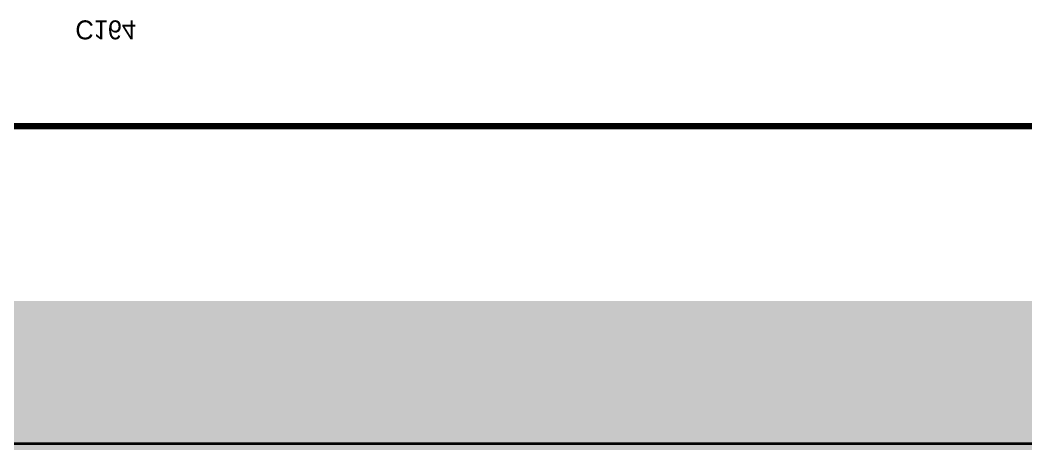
# Model space of a CAD drawing. Header units: millimetres. Extents: x 892 to 1144, y 1011 to 1123.
# Drawn here: x 964.07 to 1004.48, y 1010.52 to 1027.79 of the extents above; entities that cross this region are included whole.
import ezdxf

# ---------------------------------------------------------------- set-up
doc = ezdxf.new("R2010")
doc.units = ezdxf.units.MM
for name, color, linetype in [('BottomLayer', 5, 'Continuous'), ('BottomOverlay', 54, 'Continuous'), ('BottomSolder', 6, 'Continuous'), ('KeepOutLayer', 6, 'Continuous'), ('TopLayer', 1, 'Continuous'), ('TopOverlay', 2, 'Continuous'), ('TopSolder', 216, 'Continuous')]:
    doc.layers.add(name, color=color, linetype=linetype)

msp = doc.modelspace()

# ---------------------------------------------------------------- linework, layer by layer
at = {"layer": 'BottomLayer'}
for points in [[(964.225, 1012.175), (964.925, 1012.175), (964.225, 1016.375), (964.925, 1016.375)], [(965.225, 1012.175), (965.925, 1012.175), (965.225, 1016.375), (965.925, 1016.375)], [(966.225, 1012.175), (966.925, 1012.175), (966.225, 1016.375), (966.925, 1016.375)], [(967.225, 1012.175), (967.925, 1012.175), (967.225, 1016.375), (967.925, 1016.375)], [(968.225, 1012.175), (968.925, 1012.175), (968.225, 1016.375), (968.925, 1016.375)], [(969.225, 1012.175), (969.925, 1012.175), (969.225, 1016.375), (969.925, 1016.375)], [(970.225, 1012.175), (970.925, 1012.175), (970.225, 1016.375), (970.925, 1016.375)], [(971.225, 1012.175), (971.925, 1012.175), (971.225, 1016.375), (971.925, 1016.375)], [(972.225, 1012.175), (972.925, 1012.175), (972.225, 1016.375), (972.925, 1016.375)], [(973.225, 1012.175), (973.925, 1012.175), (973.225, 1016.375), (973.925, 1016.375)], [(974.225, 1012.175), (974.925, 1012.175), (974.225, 1016.375), (974.925, 1016.375)], [(975.225, 1012.175), (975.925, 1012.175), (975.225, 1016.375), (975.925, 1016.375)], [(976.225, 1012.175), (976.925, 1012.175), (976.225, 1016.375), (976.925, 1016.375)], [(977.225, 1012.175), (977.925, 1012.175), (977.225, 1016.375), (977.925, 1016.375)], [(978.225, 1012.175), (978.925, 1012.175), (978.225, 1016.375), (978.925, 1016.375)], [(979.225, 1012.175), (979.925, 1012.175), (979.225, 1016.375), (979.925, 1016.375)], [(980.225, 1012.175), (980.925, 1012.175), (980.225, 1016.375), (980.925, 1016.375)], [(981.225, 1012.175), (981.925, 1012.175), (981.225, 1016.375), (981.925, 1016.375)], [(982.225, 1012.175), (982.925, 1012.175), (982.225, 1016.375), (982.925, 1016.375)], [(983.225, 1012.175), (983.925, 1012.175), (983.225, 1016.375), (983.925, 1016.375)], [(984.225, 1012.175), (984.925, 1012.175), (984.225, 1016.375), (984.925, 1016.375)], [(985.225, 1012.175), (985.925, 1012.175), (985.225, 1016.375), (985.925, 1016.375)], [(986.225, 1012.175), (986.925, 1012.175), (986.225, 1016.375), (986.925, 1016.375)], [(987.225, 1012.175), (987.925, 1012.175), (987.225, 1016.375), (987.925, 1016.375)], [(988.225, 1012.175), (988.925, 1012.175), (988.225, 1016.375), (988.925, 1016.375)], [(989.225, 1012.175), (989.925, 1012.175), (989.225, 1016.375), (989.925, 1016.375)], [(990.225, 1012.175), (990.925, 1012.175), (990.225, 1016.375), (990.925, 1016.375)], [(991.225, 1012.175), (991.925, 1012.175), (991.225, 1016.375), (991.925, 1016.375)], [(992.225, 1012.175), (992.925, 1012.175), (992.225, 1016.375), (992.925, 1016.375)], [(993.225, 1012.175), (993.925, 1012.175), (993.225, 1016.375), (993.925, 1016.375)], [(994.225, 1012.175), (994.925, 1012.175), (994.225, 1016.375), (994.925, 1016.375)], [(995.225, 1012.175), (995.925, 1012.175), (995.225, 1016.375), (995.925, 1016.375)], [(996.225, 1012.175), (996.925, 1012.175), (996.225, 1016.375), (996.925, 1016.375)], [(997.225, 1012.175), (997.925, 1012.175), (997.225, 1016.375), (997.925, 1016.375)], [(998.225, 1012.175), (998.925, 1012.175), (998.225, 1016.375), (998.925, 1016.375)], [(999.225, 1012.175), (999.925, 1012.175), (999.225, 1016.375), (999.925, 1016.375)], [(1000.225, 1012.175), (1000.925, 1012.175), (1000.225, 1016.375), (1000.925, 1016.375)], [(1001.225, 1012.175), (1001.925, 1012.175), (1001.225, 1016.375), (1001.925, 1016.375)], [(1002.225, 1012.175), (1002.925, 1012.175), (1002.225, 1016.375), (1002.925, 1016.375)], [(1003.225, 1012.175), (1003.925, 1012.175), (1003.225, 1016.375), (1003.925, 1016.375)], [(1004.225, 1012.175), (1004.925, 1012.175), (1004.225, 1016.375), (1004.925, 1016.375)]]:
    msp.add_solid(points, dxfattribs=at)
at = {"layer": 'BottomSolder'}
for points in [[(936.675, 1010.525), (1021.475, 1010.525), (936.675, 1016.5), (1021.475, 1016.5)], [(964.123, 1012.073), (965.027, 1012.073), (964.123, 1016.477), (965.027, 1016.477)], [(965.123, 1012.073), (966.027, 1012.073), (965.123, 1016.477), (966.027, 1016.477)], [(966.123, 1012.073), (967.027, 1012.073), (966.123, 1016.477), (967.027, 1016.477)], [(967.123, 1012.073), (968.027, 1012.073), (967.123, 1016.477), (968.027, 1016.477)], [(968.123, 1012.073), (969.027, 1012.073), (968.123, 1016.477), (969.027, 1016.477)], [(969.123, 1012.073), (970.027, 1012.073), (969.123, 1016.477), (970.027, 1016.477)], [(970.123, 1012.073), (971.027, 1012.073), (970.123, 1016.477), (971.027, 1016.477)], [(971.123, 1012.073), (972.027, 1012.073), (971.123, 1016.477), (972.027, 1016.477)], [(972.123, 1012.073), (973.027, 1012.073), (972.123, 1016.477), (973.027, 1016.477)], [(973.123, 1012.073), (974.027, 1012.073), (973.123, 1016.477), (974.027, 1016.477)], [(974.123, 1012.073), (975.027, 1012.073), (974.123, 1016.477), (975.027, 1016.477)], [(975.123, 1012.073), (976.027, 1012.073), (975.123, 1016.477), (976.027, 1016.477)], [(976.123, 1012.073), (977.027, 1012.073), (976.123, 1016.477), (977.027, 1016.477)], [(977.123, 1012.073), (978.027, 1012.073), (977.123, 1016.477), (978.027, 1016.477)], [(978.123, 1012.073), (979.027, 1012.073), (978.123, 1016.477), (979.027, 1016.477)], [(979.123, 1012.073), (980.027, 1012.073), (979.123, 1016.477), (980.027, 1016.477)], [(980.123, 1012.073), (981.027, 1012.073), (980.123, 1016.477), (981.027, 1016.477)], [(981.123, 1012.073), (982.027, 1012.073), (981.123, 1016.477), (982.027, 1016.477)], [(982.123, 1012.073), (983.027, 1012.073), (982.123, 1016.477), (983.027, 1016.477)], [(983.123, 1012.073), (984.027, 1012.073), (983.123, 1016.477), (984.027, 1016.477)], [(984.123, 1012.073), (985.027, 1012.073), (984.123, 1016.477), (985.027, 1016.477)], [(985.123, 1012.073), (986.027, 1012.073), (985.123, 1016.477), (986.027, 1016.477)], [(986.123, 1012.073), (987.027, 1012.073), (986.123, 1016.477), (987.027, 1016.477)], [(987.123, 1012.073), (988.027, 1012.073), (987.123, 1016.477), (988.027, 1016.477)], [(988.123, 1012.073), (989.027, 1012.073), (988.123, 1016.477), (989.027, 1016.477)], [(989.123, 1012.073), (990.027, 1012.073), (989.123, 1016.477), (990.027, 1016.477)], [(990.123, 1012.073), (991.027, 1012.073), (990.123, 1016.477), (991.027, 1016.477)], [(991.123, 1012.073), (992.027, 1012.073), (991.123, 1016.477), (992.027, 1016.477)], [(992.123, 1012.073), (993.027, 1012.073), (992.123, 1016.477), (993.027, 1016.477)], [(993.123, 1012.073), (994.027, 1012.073), (993.123, 1016.477), (994.027, 1016.477)], [(994.123, 1012.073), (995.027, 1012.073), (994.123, 1016.477), (995.027, 1016.477)], [(995.123, 1012.073), (996.027, 1012.073), (995.123, 1016.477), (996.027, 1016.477)], [(996.123, 1012.073), (997.027, 1012.073), (996.123, 1016.477), (997.027, 1016.477)], [(997.123, 1012.073), (998.027, 1012.073), (997.123, 1016.477), (998.027, 1016.477)], [(998.123, 1012.073), (999.027, 1012.073), (998.123, 1016.477), (999.027, 1016.477)], [(999.123, 1012.073), (1000.027, 1012.073), (999.123, 1016.477), (1000.027, 1016.477)], [(1000.123, 1012.073), (1001.027, 1012.073), (1000.123, 1016.477), (1001.027, 1016.477)], [(1001.123, 1012.073), (1002.027, 1012.073), (1001.123, 1016.477), (1002.027, 1016.477)], [(1002.123, 1012.073), (1003.027, 1012.073), (1002.123, 1016.477), (1003.027, 1016.477)], [(1003.123, 1012.073), (1004.027, 1012.073), (1003.123, 1016.477), (1004.027, 1016.477)], [(1004.123, 1012.073), (1005.027, 1012.073), (1004.123, 1016.477), (1005.027, 1016.477)]]:
    msp.add_solid(points, dxfattribs=at)
at = {"layer": 'KeepOutLayer', "const_width": 0.1}
msp.add_lwpolyline([(950.525, 1010.775), (1020.725, 1010.775)], dxfattribs=at)
at = {"layer": 'TopLayer'}
for points in [[(964.225, 1012.175), (964.925, 1012.175), (964.225, 1016.375), (964.925, 1016.375)], [(965.225, 1012.175), (965.925, 1012.175), (965.225, 1016.375), (965.925, 1016.375)], [(966.225, 1012.175), (966.925, 1012.175), (966.225, 1016.375), (966.925, 1016.375)], [(967.225, 1012.175), (967.925, 1012.175), (967.225, 1016.375), (967.925, 1016.375)], [(968.225, 1012.175), (968.925, 1012.175), (968.225, 1016.375), (968.925, 1016.375)], [(969.225, 1013.175), (969.925, 1013.175), (969.225, 1016.375), (969.925, 1016.375)], [(970.225, 1012.175), (970.925, 1012.175), (970.225, 1016.375), (970.925, 1016.375)], [(971.225, 1012.175), (971.925, 1012.175), (971.225, 1016.375), (971.925, 1016.375)], [(972.225, 1012.175), (972.925, 1012.175), (972.225, 1016.375), (972.925, 1016.375)], [(973.225, 1012.175), (973.925, 1012.175), (973.225, 1016.375), (973.925, 1016.375)], [(974.225, 1012.175), (974.925, 1012.175), (974.225, 1016.375), (974.925, 1016.375)], [(975.225, 1012.175), (975.925, 1012.175), (975.225, 1016.375), (975.925, 1016.375)], [(976.225, 1012.175), (976.925, 1012.175), (976.225, 1016.375), (976.925, 1016.375)], [(977.225, 1012.175), (977.925, 1012.175), (977.225, 1016.375), (977.925, 1016.375)], [(978.225, 1012.175), (978.925, 1012.175), (978.225, 1016.375), (978.925, 1016.375)], [(979.225, 1012.175), (979.925, 1012.175), (979.225, 1016.375), (979.925, 1016.375)], [(980.225, 1012.175), (980.925, 1012.175), (980.225, 1016.375), (980.925, 1016.375)], [(981.225, 1012.175), (981.925, 1012.175), (981.225, 1016.375), (981.925, 1016.375)], [(982.225, 1012.175), (982.925, 1012.175), (982.225, 1016.375), (982.925, 1016.375)], [(983.225, 1012.175), (983.925, 1012.175), (983.225, 1016.375), (983.925, 1016.375)], [(984.225, 1012.175), (984.925, 1012.175), (984.225, 1016.375), (984.925, 1016.375)], [(985.225, 1012.175), (985.925, 1012.175), (985.225, 1016.375), (985.925, 1016.375)], [(986.225, 1013.175), (986.925, 1013.175), (986.225, 1016.375), (986.925, 1016.375)], [(987.225, 1012.175), (987.925, 1012.175), (987.225, 1016.375), (987.925, 1016.375)], [(988.225, 1012.175), (988.925, 1012.175), (988.225, 1016.375), (988.925, 1016.375)], [(989.225, 1012.175), (989.925, 1012.175), (989.225, 1016.375), (989.925, 1016.375)], [(990.225, 1012.175), (990.925, 1012.175), (990.225, 1016.375), (990.925, 1016.375)], [(991.225, 1012.175), (991.925, 1012.175), (991.225, 1016.375), (991.925, 1016.375)], [(992.225, 1012.175), (992.925, 1012.175), (992.225, 1016.375), (992.925, 1016.375)], [(993.225, 1012.175), (993.925, 1012.175), (993.225, 1016.375), (993.925, 1016.375)], [(994.225, 1012.175), (994.925, 1012.175), (994.225, 1016.375), (994.925, 1016.375)], [(995.225, 1012.175), (995.925, 1012.175), (995.225, 1016.375), (995.925, 1016.375)], [(996.225, 1012.175), (996.925, 1012.175), (996.225, 1016.375), (996.925, 1016.375)], [(997.225, 1012.175), (997.925, 1012.175), (997.225, 1016.375), (997.925, 1016.375)], [(998.225, 1012.175), (998.925, 1012.175), (998.225, 1016.375), (998.925, 1016.375)], [(999.225, 1012.175), (999.925, 1012.175), (999.225, 1016.375), (999.925, 1016.375)], [(1000.225, 1012.175), (1000.925, 1012.175), (1000.225, 1016.375), (1000.925, 1016.375)], [(1001.225, 1012.175), (1001.925, 1012.175), (1001.225, 1016.375), (1001.925, 1016.375)], [(1002.225, 1012.175), (1002.925, 1012.175), (1002.225, 1016.375), (1002.925, 1016.375)], [(1003.225, 1012.175), (1003.925, 1012.175), (1003.225, 1016.375), (1003.925, 1016.375)], [(1004.225, 1012.175), (1004.925, 1012.175), (1004.225, 1016.375), (1004.925, 1016.375)]]:
    msp.add_solid(points, dxfattribs=at)
at = {"layer": 'TopOverlay', "const_width": 0.254}
msp.add_lwpolyline([(925.275, 1023.525), (1143.625, 1023.525)], dxfattribs=at)
at = {"layer": 'TopSolder'}
for points in [[(936.675, 1010.525), (1021.475, 1010.525), (936.675, 1016.5), (1021.475, 1016.5)], [(964.123, 1012.073), (965.027, 1012.073), (964.123, 1016.477), (965.027, 1016.477)], [(965.123, 1012.073), (966.027, 1012.073), (965.123, 1016.477), (966.027, 1016.477)], [(966.123, 1012.073), (967.027, 1012.073), (966.123, 1016.477), (967.027, 1016.477)], [(967.123, 1012.073), (968.027, 1012.073), (967.123, 1016.477), (968.027, 1016.477)], [(968.123, 1012.073), (969.027, 1012.073), (968.123, 1016.477), (969.027, 1016.477)], [(969.123, 1013.073), (970.027, 1013.073), (969.123, 1016.477), (970.027, 1016.477)], [(970.123, 1012.073), (971.027, 1012.073), (970.123, 1016.477), (971.027, 1016.477)], [(971.123, 1012.073), (972.027, 1012.073), (971.123, 1016.477), (972.027, 1016.477)], [(972.123, 1012.073), (973.027, 1012.073), (972.123, 1016.477), (973.027, 1016.477)], [(973.123, 1012.073), (974.027, 1012.073), (973.123, 1016.477), (974.027, 1016.477)], [(974.123, 1012.073), (975.027, 1012.073), (974.123, 1016.477), (975.027, 1016.477)], [(975.123, 1012.073), (976.027, 1012.073), (975.123, 1016.477), (976.027, 1016.477)], [(976.123, 1012.073), (977.027, 1012.073), (976.123, 1016.477), (977.027, 1016.477)], [(977.123, 1012.073), (978.027, 1012.073), (977.123, 1016.477), (978.027, 1016.477)], [(978.123, 1012.073), (979.027, 1012.073), (978.123, 1016.477), (979.027, 1016.477)], [(979.123, 1012.073), (980.027, 1012.073), (979.123, 1016.477), (980.027, 1016.477)], [(980.123, 1012.073), (981.027, 1012.073), (980.123, 1016.477), (981.027, 1016.477)], [(981.123, 1012.073), (982.027, 1012.073), (981.123, 1016.477), (982.027, 1016.477)], [(982.123, 1012.073), (983.027, 1012.073), (982.123, 1016.477), (983.027, 1016.477)], [(983.123, 1012.073), (984.027, 1012.073), (983.123, 1016.477), (984.027, 1016.477)], [(984.123, 1012.073), (985.027, 1012.073), (984.123, 1016.477), (985.027, 1016.477)], [(985.123, 1012.073), (986.027, 1012.073), (985.123, 1016.477), (986.027, 1016.477)], [(986.123, 1013.073), (987.027, 1013.073), (986.123, 1016.477), (987.027, 1016.477)], [(987.123, 1012.073), (988.027, 1012.073), (987.123, 1016.477), (988.027, 1016.477)], [(988.123, 1012.073), (989.027, 1012.073), (988.123, 1016.477), (989.027, 1016.477)], [(989.123, 1012.073), (990.027, 1012.073), (989.123, 1016.477), (990.027, 1016.477)], [(990.123, 1012.073), (991.027, 1012.073), (990.123, 1016.477), (991.027, 1016.477)], [(991.123, 1012.073), (992.027, 1012.073), (991.123, 1016.477), (992.027, 1016.477)], [(992.123, 1012.073), (993.027, 1012.073), (992.123, 1016.477), (993.027, 1016.477)], [(993.123, 1012.073), (994.027, 1012.073), (993.123, 1016.477), (994.027, 1016.477)], [(994.123, 1012.073), (995.027, 1012.073), (994.123, 1016.477), (995.027, 1016.477)], [(995.123, 1012.073), (996.027, 1012.073), (995.123, 1016.477), (996.027, 1016.477)], [(996.123, 1012.073), (997.027, 1012.073), (996.123, 1016.477), (997.027, 1016.477)], [(997.123, 1012.073), (998.027, 1012.073), (997.123, 1016.477), (998.027, 1016.477)], [(998.123, 1012.073), (999.027, 1012.073), (998.123, 1016.477), (999.027, 1016.477)], [(999.123, 1012.073), (1000.027, 1012.073), (999.123, 1016.477), (1000.027, 1016.477)], [(1000.123, 1012.073), (1001.027, 1012.073), (1000.123, 1016.477), (1001.027, 1016.477)], [(1001.123, 1012.073), (1002.027, 1012.073), (1001.123, 1016.477), (1002.027, 1016.477)], [(1002.123, 1012.073), (1003.027, 1012.073), (1002.123, 1016.477), (1003.027, 1016.477)], [(1003.123, 1012.073), (1004.027, 1012.073), (1003.123, 1016.477), (1004.027, 1016.477)], [(1004.123, 1012.073), (1005.027, 1012.073), (1004.123, 1016.477), (1005.027, 1016.477)]]:
    msp.add_solid(points, dxfattribs=at)

# ---------------------------------------------------------------- texts
at = {"layer": 'BottomOverlay', "text_generation_flag": 2}
msp.add_text('C164', height=0.762, rotation=180, dxfattribs=at).set_placement((966.295, 1027.78))

doc.saveas('drawing.dxf')
